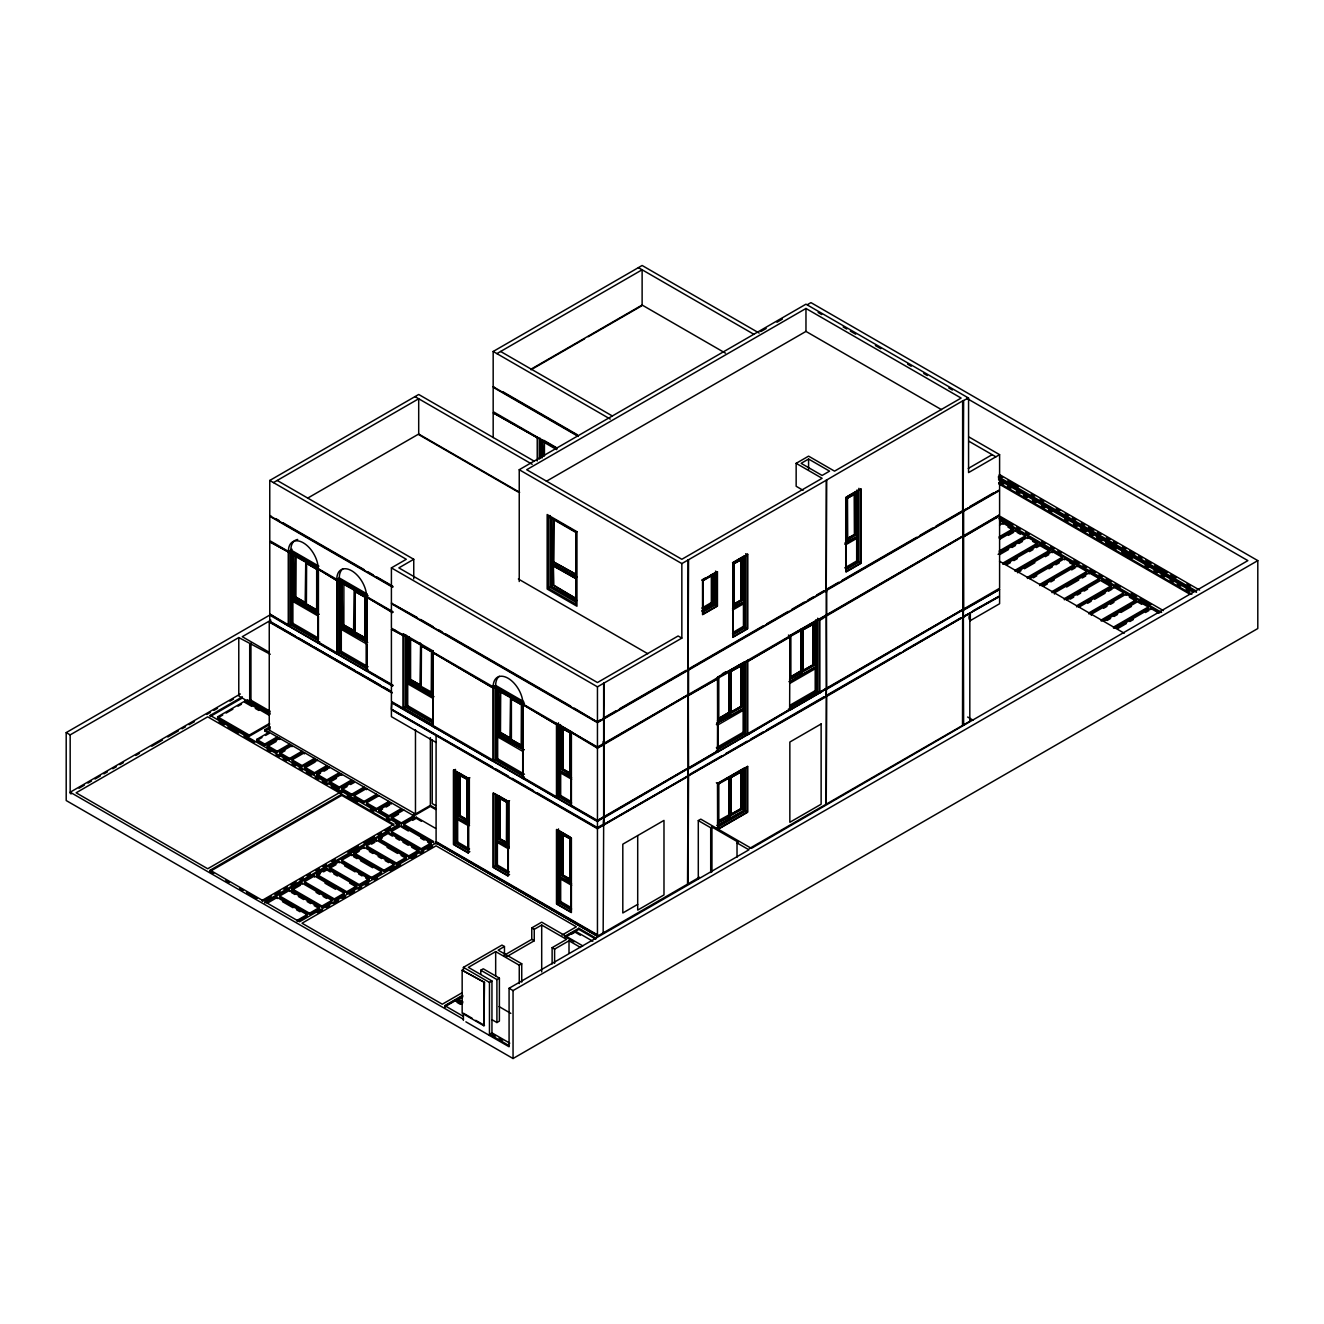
<?xml version="1.0" encoding="UTF-8"?>
<svg xmlns="http://www.w3.org/2000/svg" width="1324" height="1324" viewBox="0 0 1324 1324"><rect width="100%" height="100%" fill="white"/><g stroke="black" fill="none" stroke-linecap="round" stroke-linejoin="round"><path stroke-width="1.5" d="M393.112 586.929L269.765 515.715L269.765 480.463L406.303 559.291L391.408 567.88L391.408 603.148L597.455 722.11L574.235 708.125M318.422 642.123L318.174 643.133L318.174 568.608A21.068 12.164 60 0 0 303.279 542.807A21.068 12.164 60 0 0 288.384 551.396L288.384 625.938L270.262 614.319M366.831 670.076L366.582 671.086L366.582 596.545A21.068 12.164 60 0 0 351.688 570.76A21.068 12.164 60 0 0 336.793 579.349L336.793 653.874L318.422 642.703M395.131 631.383L395.38 630.373M436.341 841.783L436.093 842.792L597.455 936.234L436.093 842.958L299.555 921.785L264.8 901.727L398.855 824.322L398.855 825.481L264.8 902.869M523.212 777.569L522.963 778.578L522.963 704.037A21.068 12.164 60 0 0 508.068 678.252A21.068 12.164 60 0 0 493.173 686.842L493.173 761.383L391.904 702.332L391.408 709.217L597.455 828.162L597.455 722.672L391.408 603.727L391.408 628.089L597.455 747.05L603.661 743.459M571.637 732.718L597.455 748.192L603.661 744.601L597.455 747.613L571.637 732.139M571.637 805.522L571.389 806.531L571.389 731.99M597.455 935.952L597.703 934.943L436.093 841.634M269.765 480.463L418.698 394.469L533.953 461.017M578.356 435.91L493.173 386.74L493.173 351.472L642.123 265.479L759.149 333.052M273.489 482.598L418.698 398.772L418.698 434.04L307.665 498.138M496.897 353.624L642.123 269.782L642.123 305.033L531.073 369.148M269.765 515.715L270.758 515.715M493.173 386.74L494.166 387.303M530.99 369.777L584.596 338.828M588.17 336.759L641.776 305.811M269.765 541.797L288.632 552.125L269.765 541.797L269.765 614.038L288.632 624.928M493.173 412.823L537.478 437.83L493.173 412.823L493.173 437.582M288.384 551.396L292.108 549.261M317.942 566.755L290.37 550.834L288.632 551.843L317.925 568.741L317.925 642.686L288.632 625.789L288.632 551.545M291.611 552.985L318.422 568.459L318.422 614.75L291.611 599.276L291.611 552.985L295.931 554.624M305.761 602.999L295.467 597.058L295.682 556.378L295.682 596.925L305.976 602.883M305.761 561.012L305.149 604.787L293.597 598.134L293.597 554.706L294.226 597.769M306.605 563.395L316.899 569.337L316.684 610.016L306.39 604.075L306.605 563.395L316.899 569.337M543.568 456.35L544.429 441.571L544.429 455.853M291.611 599.276L319.167 614.319M519.24 581.517L519.24 469.722L805.968 304.172L968.572 398.061L968.572 472.585L999.603 454.662L999.603 489.93L596.958 722.391M807.375 304.685L810.95 302.617L1257.8 560.615L1257.8 628.536L513.05 1058.521L66.2 800.54L66.2 732.602L270.295 614.766M760.82 331.563L766.199 328.468M776.94 322.262L782.302 319.15M336.793 579.349L339.275 577.926A21.068 12.164 60 0 1 342.916 568.757M796.154 463.334L808.583 456.151L834.534 471.145L961.125 398.061L805.968 308.475L526.687 469.722L681.843 559.291L822.105 478.312L796.154 463.334L796.154 486.272L803.072 490.294M338.779 578.787L337.041 579.796L366.334 596.694L368.072 595.701L338.779 578.787L338.779 652.732L368.072 669.646L366.334 670.639L337.041 653.742L337.041 579.498M66.2 732.602L70.172 734.886L238.783 637.556L270.245 654.271M270.874 620.162L242.259 636.695L269.07 652.169M392.483 686.031L269.765 615.18L269.765 621.784L354.865 670.358M306.39 604.075L316.899 609.901M288.632 625.789L290.37 624.779L317.942 640.7M291.611 624.067L318.422 639.542L318.422 616.19L291.611 600.715L291.611 624.067L292.885 623.339L317.892 637.787M354.17 588.965L353.558 632.74L342.006 626.087L342.006 582.659L342.635 625.722M354.799 591.464L365.308 597.289L365.093 637.969L354.799 632.028L354.799 591.464L365.308 597.289M546.382 481.274L805.968 331.414L941.496 409.662M413.75 578.869L413.75 559.291L398.855 567.88L597.455 682.539L678.12 635.983L681.843 638.118L681.843 563.594L519.24 469.722M340.02 627.228L367.575 642.272L340.02 627.228L340.02 580.938L366.831 596.412L366.831 642.703M354.17 630.952L343.876 625.011L354.385 630.82M340.02 628.652L366.831 644.126L366.831 667.495L340.02 652.02L340.02 628.652L341.294 627.924L341.294 651.292L368.089 666.766M317.925 642.686L319.663 641.693M391.408 603.148L392.516 603.645M240.339 693.975L70.172 792.215L463.4 1019.248M395.131 605.3L417.06 617.381M548.351 516.575L575.758 532.397L575.758 604.108L548.351 588.286L548.351 516.575L550.089 515.566L550.089 587.293L575.791 602.122M79.043 788.243L84.372 785.165M87.914 783.129L91.472 781.077M95.014 779.025L100.343 775.947M103.901 773.895L107.443 771.842M112.772 768.781L116.313 766.728M119.872 764.676L123.413 762.624M135.842 755.458L139.384 753.406M151.813 746.24L162.455 740.083M167.784 737.005L178.442 730.865M181.984 728.812L185.525 726.76M189.084 724.708L194.413 721.646M206.825 714.463L210.384 712.428M213.925 710.376L217.484 708.323M229.896 701.141L233.454 699.105M242.375 697.963L210.185 716.549L210.185 715.407L242.375 696.821M354.799 632.028L365.308 637.837M269.633 724.509L249.276 736.26L217.632 717.972L217.632 716.83L244.758 701.174L269.368 715.39M217.632 717.972L222.713 715.043M226.106 713.09L232.892 709.168M237.972 706.238L241.365 704.285M270.245 711.319L250.948 700.181L249.706 700.893L249.706 643.861M337.041 653.742L338.779 652.732M340.02 652.02L341.294 651.292M391.408 629.231L403.472 635.619L391.408 629.231L391.408 701.472L493.422 760.373M420.817 644.672L410.308 638.863L410.308 679.411L420.602 685.352M217.632 716.83L249.276 735.101L269.633 723.367M551.33 517.717L551.33 562.915L576.999 576.883M553.316 561.773L576.221 574.467L553.316 561.773L553.78 519.173L553.78 561.508M292.091 746.653L289.608 745.23L277.212 752.38L267.283 746.637L267.283 745.495L279.678 738.345L279.678 739.487L277.196 738.064L264.8 745.213L256.724 740.546L256.724 739.404L269.12 732.255L269.12 733.397L264.783 730.898L264.783 729.739L270.146 726.644M551.33 564.355L576.254 578.754L576.254 600.964L551.33 586.565L551.33 564.355L575.228 577.281M264.783 730.898L270.146 727.786M268.755 729.855L415.471 813.995L430.366 805.389L435.679 808.467M553.316 566.076L553.78 585.158L575.758 598.382L553.316 585.423L553.316 566.076L576.221 578.77M258.494 739.537L262.036 737.485M265.578 735.449L269.12 733.397M421.214 645.88L431.74 651.689L431.508 692.386L431.508 651.822L421.214 645.88L421.214 686.428L431.74 692.253M256.724 739.404L264.8 744.071L277.196 736.905L277.196 738.064M267.283 746.637L276.137 741.539M548.351 588.286L550.089 587.293M551.33 586.565L576.999 600.533M267.283 745.495L277.212 751.238L289.608 744.071L289.608 745.23M329.328 768.152L326.846 766.728L314.45 773.878L304.52 768.135L304.52 766.993L316.916 759.844L316.916 760.986L314.433 759.562L302.038 766.712L292.108 760.969L292.108 759.827L304.503 752.677L304.503 753.819L302.021 752.396L289.625 759.546L279.695 753.803L279.695 752.661L292.091 745.511M279.695 753.803L285.008 750.741M406.451 635.354L406.451 681.628L433.991 696.672M408.437 637.059L408.437 680.486L419.973 687.156L420.602 643.365L419.725 642.868M410.308 679.411L420.817 685.236M406.451 683.068L433.246 698.542L433.246 721.894L406.451 706.42L406.451 683.068L407.709 682.34L407.709 705.692L432.733 720.14M279.695 752.661L289.625 758.404L302.021 751.238L302.021 752.396M808.583 459.031L801.119 463.334L822.105 475.448L829.569 471.145L808.583 459.031L808.583 469.557M421.214 686.428L421.429 645.748M292.108 759.827L302.038 765.57L314.433 758.404L314.433 759.562M403.472 634.196L403.472 708.141L405.21 707.148L432.766 723.053M406.451 706.42L407.709 705.692M304.52 768.135L315.145 762.012M304.52 766.993L314.45 772.736L326.846 765.57L326.846 766.728M963.376 535.773L999.603 514.87L999.603 490.492L963.624 511.279L962.631 510.7L962.631 400.907L968.572 398.061M354.17 795.658L364.1 801.401L376.496 794.251L376.496 795.393L364.1 802.543L354.17 796.816L354.17 795.658L366.566 788.508L366.566 789.65L364.083 788.227L351.688 795.376L341.757 789.65L341.757 788.492L354.153 781.342L354.153 782.484L351.671 781.061L339.275 788.21L329.345 782.484L329.345 781.326L341.741 774.176L341.741 775.318L339.258 773.895L326.863 781.044L316.933 775.301L316.933 774.159L329.328 767.01M681.843 563.594L688.05 560.019L688.05 669.812M688.05 560.019L826.226 480.248L826.226 590.024M826.226 480.248L962.631 400.907M316.933 775.301L320.474 773.266M324.016 771.23L327.558 769.178M316.933 774.159L326.863 779.902L339.258 772.736L339.258 773.895M493.173 686.842L495.656 685.418A21.068 12.164 60 0 1 499.297 676.25M495.176 686.279L493.438 687.288L522.715 704.186L524.453 703.193L495.176 686.279L495.176 760.224L524.453 777.138L522.715 778.131L493.438 761.234L493.422 686.99M329.345 782.484L336.428 778.396M510.551 738.444L500.257 732.503L500.472 691.823L500.472 732.371L510.766 738.312M329.345 781.326L339.275 787.068L351.671 779.902L351.671 781.061M705.328 577.976L701.919 579.945L703.16 580.673L712.593 575.212L712.593 603.314L703.16 608.759L701.919 608.047L711.352 602.602L712.593 603.314M702.299 580.16L714.215 573.292L714.215 604.24L702.299 611.125M732.52 562.717L744.419 555.848L744.419 601.841L732.52 608.709M847.443 496.368L857.638 490.476L857.638 536.485L845.738 543.353L845.738 497.361M717.194 572.134L702.796 580.458L702.796 614.27L717.194 605.962L717.194 572.134L715.457 571.141M747.398 554.706L733.016 563.014L733.016 636.96L747.398 628.652L747.398 554.706L745.66 553.697M343.528 788.624L347.07 786.572M350.612 784.536L354.153 782.484M734.042 563.594L741.192 559.721L741.192 599.971L734.257 603.992L734.042 563.594L741.192 559.721M847.261 498.238L854.41 494.349L847.261 498.238L847.476 538.62L854.41 534.615L854.195 494.233M339.275 792.795L207.703 868.759L76.13 792.795L207.703 716.83L393.89 824.322L262.317 900.287L210.185 870.199L210.185 871.341L213.66 873.344M510.551 696.457L509.939 740.232L498.403 733.579L498.403 690.152L499.016 733.215M210.185 870.199L341.757 794.235L341.757 795.376L210.185 871.341M511.18 698.956L521.689 704.782L521.474 745.462L511.18 739.52L511.18 698.956L521.689 704.782M341.757 788.492L351.688 794.235L364.083 787.068L364.083 788.227M391.391 803.982L388.908 802.559L376.512 809.709L366.582 803.982L366.582 802.824L378.978 795.674M701.919 610.91L714.215 604.24M702.647 612.35L715.457 604.952L717.194 605.962M496.417 734.721L523.956 749.765L496.417 734.721L496.417 688.43M496.417 736.161L523.212 751.618L523.212 774.987L496.417 759.513L496.417 736.161L497.675 735.432L497.675 758.784L524.469 774.259M366.582 802.824L376.512 808.567L388.908 801.417L388.908 802.559M734.042 603.86L741.192 599.971M847.261 538.487L854.41 534.615M968.258 468.464L992.156 454.662M378.995 809.99L388.925 815.733L401.321 808.583L401.321 809.725L388.925 816.875L378.995 811.149L378.995 809.99L391.391 802.841M733.016 606.127L742.433 600.699L742.433 557.569M846.235 540.771L855.652 535.326L855.652 492.197M378.995 811.149L382.537 809.096M386.078 807.061L389.62 805.009M733.479 607.302L744.419 601.841M844.993 542.923L857.638 536.485M391.408 567.88L597.455 686.842L603.661 683.267L603.661 718.518M603.661 683.267L681.843 638.118M734.952 607.633L743.459 602.718L743.459 626.368L733.264 632.26M844.778 544.23L856.678 537.345L857.638 537.908L857.638 561.558L845.738 568.426L845.738 544.776L857.638 537.908M453.718 844.364L453.718 770.419L455.456 769.409L455.456 843.355L453.718 844.364L468.1 852.656L469.838 851.663L455.456 843.355M732.52 610.149L744.419 603.281L744.419 626.931L732.52 633.799M511.18 739.52L521.689 745.329M459.924 775.434L467.091 779.306L466.859 819.705L459.924 815.683L459.924 775.434L467.091 779.306M264.783 729.739L413.733 815.75L413.733 816.891L401.338 824.041L391.408 818.315L391.408 817.156L403.803 810.007M391.408 818.315L398.491 814.227M493.438 761.234L495.176 760.224M496.417 759.513L497.675 758.784M453.718 770.419L468.1 778.711L469.838 777.718M271.205 896.298L262.317 901.429L262.317 900.287M274.763 894.246L280.092 891.168M283.65 889.116L287.209 887.063M290.767 885.011L296.096 881.933M299.654 879.881L303.213 877.829M306.771 875.776L310.329 873.724M315.658 870.646L319.216 868.594M322.775 866.541L326.333 864.489M331.662 861.394L335.22 859.342M347.666 852.159L358.324 846.003M363.67 842.925L374.328 836.768M377.886 834.716L381.444 832.664M385.003 830.611L390.332 827.533M562.948 728.845L570.114 732.735L569.883 773.117L562.948 769.112L562.948 728.845L570.114 732.735M412.492 816.18L414.975 813.598L412.492 815.021L413.733 816.891M391.408 817.156L401.338 822.899L413.733 815.75M412.989 816.461L430.366 806.432L435.679 809.494M844.778 567.88L856.678 560.995L857.638 561.558M267.316 903.183L277.229 897.457L307.019 914.652L307.019 915.794L297.106 921.521M279.712 896.017L289.642 890.291L319.432 907.486L319.432 908.628L309.502 914.371L279.712 897.176L279.712 896.017L309.502 913.229L319.432 907.486M292.124 888.851L302.054 883.125L331.844 900.32L331.844 901.462L321.914 907.205L292.124 890.009L292.124 888.851L321.914 906.063L331.844 900.32M304.537 881.685L314.467 875.958L344.257 893.154L344.257 894.296L334.327 900.039L304.537 882.843L304.537 881.685L334.327 898.897L344.257 893.154M316.949 874.519L326.879 868.792L356.669 885.988L356.669 887.13L346.739 892.873L316.949 875.677L316.949 874.519L346.739 891.731L356.669 885.988M329.362 867.352L339.292 861.626L369.082 878.822L369.082 879.964L359.152 885.706L329.362 868.511L329.362 867.352L359.152 884.564L369.082 878.822M341.774 860.186L351.704 854.46L381.494 871.655L381.494 872.797L371.564 878.54L341.774 861.345L341.774 860.186L371.564 877.398L381.494 871.655M354.187 853.02L364.117 847.294L393.907 864.489L393.907 865.631L383.977 871.374L354.187 854.179L354.187 853.02L383.977 870.216L393.907 864.489M366.599 845.854L376.529 840.128L406.319 857.323L406.319 858.465L396.389 864.208L366.599 847.012L366.599 845.854L396.389 863.049L406.319 857.323M379.012 838.688L388.942 832.962L418.732 850.157L418.732 851.299L408.802 857.042L379.012 839.846L379.012 838.688L408.802 855.883L418.732 850.157M391.424 831.522L401.354 825.795L431.144 842.991L431.144 844.133L421.214 849.876L391.424 832.68L391.424 831.522L421.214 848.717L431.144 842.991M403.82 824.322L433.643 841.551L433.643 842.693L403.82 825.481L403.82 824.322L416.216 817.173L435.497 828.311M732.884 635.024L745.66 627.642L747.398 628.652M846.102 569.668L858.879 562.27L860.617 563.279L860.617 489.334L846.235 497.642L846.235 571.587L860.617 563.279M412.674 820.367L416.216 818.315L421.462 821.36M292.124 890.009L300.399 885.226M316.949 875.677L320.259 873.757M323.569 871.854L326.879 869.934L330.371 871.953M329.362 868.511L335.982 864.688M354.187 854.179L359.152 851.299M371.564 844.133L374.874 842.23M379.012 839.846L382.322 837.927M596.958 721.812L600.682 719.66M616.024 710.806L603.165 718.237L604.158 718.8L604.158 743.178M619.549 708.77L685.998 670.407M763.137 625.871L688.05 669.232L688.546 559.721M766.712 623.803L788.177 611.423M791.752 609.354L804.264 602.122M807.839 600.07L813.201 596.975M816.776 594.906L823.925 590.769M838.622 582.295L826.226 589.461L826.722 479.95M842.163 580.243L916.572 537.296M920.114 535.244L932.51 528.094M936.051 526.042L962.631 510.7M969.78 506.579L993.679 492.776M597.455 722.672L603.661 719.097L603.661 816.842L597.455 820.433L571.389 805.373M604.158 718.8L688.05 670.374L688.05 768.135L603.909 816.693L604.158 824.289L826.226 696.672L826.226 804.164L826.722 696.374L825.729 695.812L826.226 696.672M687.553 669.514L688.546 670.093L826.226 590.603L826.226 614.965L688.298 694.603L688.546 767.837M825.729 589.743L826.722 590.322L963.127 511.561L963.624 724.824L962.631 724.824L962.631 617.332L826.722 696.374M826.226 590.603L825.729 591.745L826.722 591.745M456.697 771.561L456.697 817.553L469.341 823.991L469.341 777.999M459.924 815.683L467.091 819.573M499.644 798.355L506.811 802.245L506.579 842.627L499.644 838.622L499.644 798.355L506.811 802.245M722.225 673.866L725.8 671.798M717.608 723.682L717.492 677.325L744.419 661.917L744.419 708.208L716.863 723.252L744.419 708.208M789.534 635.719L816.461 620.327L816.461 666.617L789.667 682.075M297.106 920.379L307.019 914.652M688.05 694.736L603.909 743.31L604.158 816.56M963.127 535.922L826.474 614.832L826.722 688.066M717.492 677.325L747.398 660.775M819.44 619.169L790.163 636.083L788.425 635.073M603.909 743.889L687.801 694.885M688.298 695.166L717.856 678.682L688.546 695.596M789.65 636.645L747.646 661.47L789.898 637.076L789.65 636.083M825.977 615.677C812.489 622.528 823.677 620.277 825.977 615.114M826.474 615.395L962.879 536.071M718.518 677.905L729.028 672.096L728.812 712.527L718.518 718.469L718.518 677.905L718.518 718.469M790.56 636.314L801.07 630.489L800.855 670.92L790.56 676.862L790.56 636.314L790.56 676.862M604.158 744.32L687.801 695.464M826.722 615.826L962.879 536.634M963.624 609.023L963.624 536.783L999.603 516.012L999.603 588.253L963.376 609.172M730.666 671.599L741.192 665.79L741.192 706.337L730.881 712.279L730.666 671.599L741.192 665.79M802.725 630.009L813.234 624.183L813.234 664.747L802.94 670.689L802.725 630.009L813.234 624.183M571.62 731.858L559.721 724.989L559.721 770.982L570.677 776.443M562.948 769.112L570.114 773.001M493.438 867.286L495.176 866.293L509.558 874.585L507.82 875.594L493.438 867.286L493.438 793.341L507.82 801.649L509.558 800.656M317.28 912.699L322.609 909.621M326.151 907.585L329.693 905.533M333.251 903.481L338.563 900.419M342.105 898.367L345.663 896.315M349.205 894.263L354.518 891.201M358.076 889.149L361.618 887.097M365.159 885.061L368.717 883.009M374.03 879.93L377.572 877.895M389.984 870.729L400.626 864.589M411.267 858.432L416.58 855.37M420.138 853.318L423.68 851.266M427.222 849.23L432.551 846.152M456.697 842.643L457.657 842.081L469.573 848.949L468.597 849.511L456.697 842.643L456.697 818.993L468.597 825.862L469.573 825.299M999.57 525.132L1003.046 523.112L1012.976 528.855L1012.976 529.997L999.074 538.024M999.074 536.882L1012.976 528.855M999.703 539.249L1015.342 530.229L1025.273 535.955L1025.273 537.097L999.206 552.158M1008.391 535.376L1013.605 532.364M556.742 723.533L556.742 797.776L558.48 796.783L558.48 722.838M571.62 779.29L559.721 772.405L559.721 796.055L560.681 795.509L570.892 801.401M496.417 794.499L496.417 840.492L509.061 846.93L509.061 800.937M499.644 838.622L506.811 842.511M999.206 550.999L1025.273 535.955M496.417 865.565L497.377 865.019L509.293 871.887L508.317 872.45L496.417 865.565L496.417 841.915L497.377 841.369L507.589 847.261M998.114 554.375L1027.656 537.329L1037.586 543.055L1037.586 544.197L1002.831 564.272M999.852 554.524L1008.54 549.51M1012.016 547.507L1015.491 545.488M1018.967 543.485L1022.442 541.483M718.733 718.584L728.812 712.527M790.776 676.994L800.855 670.92M730.666 712.163L741.192 706.337M802.725 670.556L813.234 664.747M729.028 714.083L729.028 670.656L729.64 714.43L717.492 720.736L742.433 707.066L742.433 663.638M801.07 672.476L801.07 629.066L801.699 672.84L789.534 679.146L814.475 665.459L814.475 622.032M788.922 681.645L816.461 666.617M716.35 724.377L717.608 725.105L744.419 709.631L744.419 733L717.608 748.474L716.35 747.746L743.145 732.271L744.419 733M789.667 683.515L816.461 668.041L816.461 691.393L789.667 706.867M496.417 840.492L509.061 846.93M496.417 841.915L508.317 848.8L509.293 848.237M1002.831 563.13L1037.586 543.055M1005.197 564.487L1039.952 544.429L1049.882 550.155L1049.882 551.314L1015.127 571.372L1015.127 570.23L1049.882 550.155M1006.935 564.636L1010.411 562.634M1013.886 560.631L1017.362 558.612M1029.526 551.595L1033.001 549.592M1036.477 547.59L1039.952 545.571L1048.227 550.354M1062.196 557.272L1027.441 577.33L1027.441 578.472L1062.196 558.414L1062.196 557.272L1052.266 551.529L1017.511 571.604L1017.511 572.746L1020.986 570.743M562.948 834.914L570.114 838.804L569.883 879.186L562.948 875.181L562.948 834.914L570.114 838.804M1024.462 568.741L1034.888 562.717M1045.315 556.692L1048.79 554.69M790.18 705.113L815.203 690.665L816.461 691.393M747.398 734.721L745.66 733.711L716.367 750.625L718.105 751.618L747.398 734.721L747.398 660.477M790.147 708.026L817.702 692.121L819.44 693.114L819.44 618.871M717.856 750.907L688.298 767.986L688.05 775.301M747.398 733.86L789.898 709.316M819.44 692.27L826.226 688.348L826.226 616.107M963.127 609.305L826.474 688.215L826.226 695.514L900.618 652.567M603.413 816.991L597.455 820.996L571.637 806.101M603.909 817.272L687.801 768.268M688.298 768.565L717.608 751.056M789.65 709.465L747.646 734.853L747.646 660.328M825.977 688.497L819.688 693.263L819.688 618.738M826.474 688.778L962.879 609.454M688.546 775.583L999.603 595.982L999.603 589.395L963.376 609.735L963.127 616.471L970.326 612.896M819.44 693.114L790.163 710.028L788.425 709.019M603.413 817.553L597.455 821.575L391.408 702.614L391.408 709.201M604.158 817.702L687.801 768.847M688.546 768.979L825.977 689.076M826.722 689.208L962.879 610.016M963.624 610.165L999.603 589.395M601.741 825.117L597.455 827.599L537.081 792.728M689.837 774.259L722.01 755.673M725.585 753.621L747.05 741.225M750.625 739.156L763.137 731.94M766.712 729.872L823.925 696.838M904.176 650.514L960.86 617.778M973.223 610.645L998.61 596.561M596.958 828.46L688.05 775.864L688.05 769.277M1029.807 578.704L1064.562 558.645L1074.492 564.372L1074.492 565.514L1039.737 585.589L1039.737 584.43L1074.492 564.372M436.093 742.45L391.408 716.665L391.408 709.78L597.455 828.741L688.05 776.443L687.553 883.654M963.624 617.332C975.093 608.659 965.841 616.802 970.326 620.625L999.603 603.727L999.603 596.561L969.83 613.178L969.813 721.249L749.334 848.552M1033.283 577.843L1036.758 575.841M1048.922 568.807L1052.398 566.804M1055.873 564.802L1059.349 562.799M1042.12 585.804L1076.875 565.745L1086.805 571.471L1086.805 572.613L1052.05 592.689L1052.05 591.547L1086.805 571.471M1043.858 585.953L1047.334 583.95M1050.809 581.931L1054.285 579.929M1071.662 569.899L1075.138 567.897M718.105 783.742L747.398 766.828L747.398 812.109L718.105 829.023L718.105 783.742L716.367 782.732M718.535 783.973L729.028 778.148L729.028 814.839L718.535 820.665L718.535 783.973L718.535 820.665M730.683 777.668L741.192 771.842L741.192 808.534L730.881 814.475L730.683 777.668L741.192 771.842M569.932 836.933L559.721 831.042L559.721 877.034L570.677 882.496M562.948 875.181L570.114 879.053M1099.102 578.571L1064.347 598.647L1064.347 599.789L1099.102 579.73L1099.102 578.571L1089.172 572.845L1054.417 592.904L1054.417 594.062M1066.581 587.029L1078.746 580.011M1082.221 578.009L1085.697 576.006M1066.73 600.02L1101.485 579.945L1111.415 585.688L1111.415 586.83L1076.66 606.889L1076.66 605.747L1111.415 585.688M1070.206 599.16L1073.681 597.157M1077.157 595.138L1080.632 593.135M1084.108 591.133L1087.583 589.13M698.294 879.053L698.294 820.582L700.777 819.142L751.403 848.37L1247.87 560.615L966.735 398.292M556.742 903.845L556.742 829.9L571.124 838.208L571.124 912.153L556.742 903.845L558.48 902.836L558.48 828.89M571.62 885.342L559.721 878.474L559.721 902.124L560.681 901.561L570.892 907.453M1079.027 607.12L1113.782 587.062L1123.712 592.788L1123.712 593.93L1088.957 614.005L1088.957 612.846L1123.712 592.788M1087.716 603.248L1091.191 601.245M1094.667 599.242L1105.093 593.218M1108.569 591.216L1112.044 589.197M463.4 970.227L463.4 967.364L501.978 945.088L504.461 946.528L504.461 956.077M503.732 955.547L531.768 939.361L531.768 927.892L541.698 922.166L582.808 945.899M730.683 814.359L741.192 808.534M462.159 970.227L484.501 982.408L483.889 1025.769L462.159 1013.224L462.159 970.227L484.501 982.408M729.028 816.279L729.028 776.708L729.64 816.627L717.492 822.932L742.433 809.245L742.433 769.691M521.739 982.143L521.739 963.789L519.256 965.213L495.673 951.592L468.365 967.364L491.949 980.985L491.949 1034.011L495.507 1036.063M504.461 946.528L498.155 950.169L521.739 963.789M531.768 927.892L534.251 929.332L541.698 925.029L566.523 939.361L552.125 947.67L552.125 963.988M698.294 820.582L710.707 827.748L711.948 827.02L738.262 842.213L737.021 842.941L737.021 857.191M716.863 825.448L744.419 810.404L744.419 767.97L717.492 783.378L717.608 825.878L744.419 810.404M716.367 828.013L745.66 811.115L745.66 767.887M1136.025 599.888L1101.27 619.963L1101.27 621.105L1136.025 601.046L1136.025 599.888L1126.095 594.162L1091.34 614.22L1091.34 615.379M1103.504 608.345L1106.98 606.342M1110.455 604.34L1113.931 602.321M480.778 974.332L480.778 970.227L483.26 968.804L499.396 978.122L499.396 1021.118L496.914 1022.542L492.081 1019.745M506.215 956.971L534.251 940.785L534.251 929.332M1103.637 621.337L1138.392 601.262L1148.322 606.988L1148.322 608.146L1113.567 628.205L1113.567 627.063L1148.322 606.988M461.96 992.851L442.299 1004.204L302.038 923.225L436.093 845.821L576.354 926.8L562.055 935.058M1107.112 620.476L1110.588 618.457M1114.063 616.454L1117.539 614.452M1121.014 612.449L1131.441 606.425M462.655 996.459L444.781 1006.786L444.781 1005.628L462.655 995.317M564.537 936.498L578.836 928.24L595.767 938.004M462.059 1004.138L455.208 1000.183L445.278 1005.926L445.278 1007.067M462.821 1002.864L457.69 999.901L457.69 998.759L462.655 995.88M592.804 941.232L575.063 930.987L565.133 936.713L574.004 941.844M566.324 936.614L578.836 929.382L595.767 939.163M457.69 999.901L462.655 997.038M571.753 934.049L575.063 932.129L580.392 935.207M463.4 967.364L489.466 982.408L491.949 980.985M480.778 970.227L496.914 979.545L499.396 978.122M552.125 947.67L554.607 949.109L569.006 940.785L580.591 947.488M637.705 904.375L622.81 912.981L622.81 844.182L663.986 820.4L663.986 894.925L637.705 910.101L637.705 835.576M1115.95 628.437L1150.705 608.361L1158.98 613.144M1117.688 628.569L1126.376 623.554M1129.852 621.552L1133.327 619.549M1145.492 612.516L1148.967 610.513M597.455 936.234L699.502 877.216M465.882 1021.83L509.078 1046.771L509.078 988.283L748.937 849.809L737.021 842.941M509.078 988.283L513.05 990.584L1257.8 560.615M433.014 726.644L436.093 728.415M818.116 312.481L821.691 314.549M843.189 326.962L846.764 329.031M850.339 331.099L855.718 334.194M875.412 345.564L880.791 348.675M907.652 364.183L911.226 366.252M923.755 373.484L927.346 375.553M948.828 387.965L952.419 390.017M969.35 437.201L999.603 454.662M968.887 441.24L995.88 456.813M999.421 474.505L1199.61 590.074M998.975 475.382L1002.549 477.451M1007.928 480.546L1018.669 486.752M1031.197 493.984L1034.789 496.053M1040.151 499.165L1043.742 501.233M1056.271 508.466L1059.845 510.534M1065.224 513.629L1068.799 515.698M1072.39 517.767L1075.965 519.836M1081.344 522.93L1084.919 524.999M1088.494 527.068L1093.872 530.179M1097.447 532.248L1101.038 534.317M1106.401 537.412L1109.992 539.48M1113.567 541.549L1117.158 543.618M1122.52 546.713L1126.112 548.781M1129.686 550.85L1135.065 553.962M1138.64 556.014L1142.215 558.083M1145.806 560.151L1151.168 563.263M1154.76 565.331L1167.288 572.564M1170.879 574.633L1176.242 577.727M1186.983 583.934L1190.574 586.002M638.4 267.63L753.836 334.277M998.362 476.756L1196.499 591.149M998.362 477.898L1196.499 592.291M998.544 479.718L1193.272 592.159M1000.332 481.903L1003.906 483.955M1007.465 486.024L1011.039 488.093M1016.402 491.187L1019.976 493.24M1023.551 495.308L1027.126 497.377M1032.488 500.472L1036.063 502.524M1041.425 505.619L1044.984 507.688M1048.558 509.757L1052.133 511.809M1064.645 519.025L1068.22 521.093M1073.582 524.188L1077.157 526.257M1080.715 528.309L1086.077 531.404M1089.652 533.473L1093.227 535.541M1096.802 537.594L1102.164 540.688M1105.739 542.757L1116.446 548.947M1121.809 552.042L1132.533 558.231M1145.045 565.447L1148.62 567.516M1153.965 570.611L1157.54 572.663M1161.115 574.732L1164.69 576.801M1170.052 579.895L1173.627 581.948M1177.201 584.016L1180.776 586.085M1186.122 589.18L1189.697 591.232M998.71 482.697L1191.848 594.195M998.71 483.839L1190.061 594.311M995.88 492.081L998.61 490.492M642.123 305.033L725.469 353.16M998.892 515.632L1163.415 610.612M1000.679 517.8L1013.191 525.032M1016.766 527.101L1020.357 529.17M1025.719 532.265L1029.294 534.317M1041.806 541.549L1045.381 543.618M1050.743 546.713L1054.318 548.781M1057.909 550.85L1061.484 552.902M1073.996 560.135L1079.358 563.23M1082.933 565.298L1086.507 567.367M1090.082 569.419L1095.461 572.531M1099.036 574.583L1102.611 576.652M1106.185 578.72L1111.548 581.815M1115.122 583.884L1120.485 586.979M1131.226 593.169L1136.588 596.263M1140.163 598.332L1150.887 604.522M998.925 518.512L1161.628 612.449M999.454 519.968L1159.956 612.631M1008.011 527.134L1011.321 529.037M1016.998 532.331L1020.308 534.234M1032.621 541.334L1037.586 544.197M1069.527 562.65L1074.492 565.514M1111.415 586.83L1101.485 581.104L1101.485 579.945M1129.405 597.223L1136.025 601.046M1141.702 604.323L1138.392 602.403L1138.392 601.262M968.572 507.837L963.127 510.419L963.624 400.907M999.521 561.211L1124.225 633.203M500.621 351.472L612.333 415.968M493.173 351.472L610.232 419.063M502.723 391.672L577.38 434.768M578.29 436.44L493.173 387.303L493.173 411.665L556.891 448.455M543.734 440.296L556.047 447.396M537.478 437.549L556.924 448.77M543.568 442.051L556.659 449.614M414.975 396.621L532.182 464.294M967.645 717.029L972.991 720.107M714.215 573.292L713.835 604.025M962.631 724.824L963.127 400.626M418.698 434.04L519.637 492.313M418.698 434.603L517.866 491.866M743.459 626.368L744.419 626.931M553.118 518.743L576.254 532.099L576.254 577.314L551.33 562.915M518.363 579.002L647.767 653.708M744.419 709.631L743.145 708.903L743.145 732.271M277.212 480.463L413.75 559.291M275.756 518.594L279.298 520.646M282.839 522.682L364.299 569.717M367.84 571.769L373.153 574.831M376.695 576.883L392.632 586.085M392.119 586.929L269.765 516.294L269.765 540.655L392.897 611.738M603.661 717.956L604.158 682.969M420.635 619.45L433.13 626.666M438.492 629.761L442.067 631.813M445.642 633.882L570.661 706.056M688.05 776.443L687.553 775.583M745.66 811.115L747.398 812.109M318.902 566.159L290.866 549.973A21.068 12.164 60 0 1 297.701 539.447M339.275 577.926L367.311 594.112M301.293 557.718L304.868 559.787M342.552 581.534L355.064 588.766M392.897 612.317L366.831 597.273L392.483 612.648M295.467 556.494L305.976 562.319M354.385 590.272L343.876 584.447L343.876 625.011M495.656 685.418L523.692 701.604M493.173 685.435L523.311 702.829M497.162 688L522.169 702.448M493.024 685.931L498.337 688.993M501.879 691.029L505.42 693.081M508.962 695.117L521.342 702.283M493.024 686.494L523.212 703.905L523.212 750.195M556.742 723.831L571.124 732.139L571.124 806.084L556.742 797.776M500.257 691.939L510.766 697.765M293.597 598.134L317.925 612.168M342.006 626.087L366.334 640.121M408.437 680.486L432.749 694.521M571.124 775.268L561.707 769.823L561.707 726.711M498.403 733.579L522.715 747.613M406.451 681.628L433.246 697.103L433.246 650.812M559.721 770.982L571.62 777.85M569.188 776.758L560.681 771.859L560.681 795.509M318.174 641.991L337.041 652.881M366.582 669.927L392.897 685.12M366.831 670.656L392.897 685.7M358.456 672.427L379.922 684.822M383.513 686.891L390.663 691.029M269.765 621.784L392.119 692.419M392.086 692.998L269.252 622.081L269.252 729.574M559.721 796.055L571.62 802.94M558.48 796.783L571.273 804.164M403.472 708.141L432.749 725.056L432.749 651.11M522.963 777.436L556.742 796.932M523.212 778.148L556.494 797.925L556.494 723.401M603.165 824.289L603.661 817.984M492.429 766.96L392.401 709.78M495.987 769.012L508.499 776.228M512.074 778.297L533.506 790.676M688.05 883.356L688.546 776.145M458.402 772.537L468.597 778.429L468.597 824.422L456.697 817.553M498.122 795.476L508.317 801.368L508.317 847.36M468.1 821.84L458.683 816.412L458.683 773.282M507.82 844.778L498.403 839.333L498.403 796.204M571.124 881.337L561.707 875.892L561.707 832.763M435.695 805.604L432.22 803.602L432.22 739.802M559.721 877.034L571.62 883.919M467.868 824.322L457.657 818.431L457.657 842.081M569.188 882.827L560.681 877.911L560.681 901.561M270.096 712.941L247.24 699.734L247.24 700.893M239.776 696.606L270.162 714.149M251.792 706.387L244.758 702.316L244.758 701.174M255.3 708.406L258.825 710.442M559.721 902.124L571.62 908.992M558.48 902.836L571.273 910.217M604.158 932.361L603.165 932.361L603.661 825.15M436.341 842.362L597.703 935.522M210.185 715.407L398.855 824.322M219.089 721.679L224.418 724.774M227.976 726.826L238.668 732.983M243.997 736.078L254.688 742.234M267.15 749.434L270.708 751.486M276.037 754.564L279.596 756.616M283.154 758.685L286.729 760.737M292.058 763.816L295.616 765.868M299.174 767.92L302.733 769.989M306.307 772.041L311.637 775.119M315.195 777.171L318.753 779.224M322.311 781.292L327.657 784.371M331.215 786.423L341.89 792.596M347.236 795.674L357.91 801.831M370.372 809.03L373.931 811.082M386.393 818.282L389.951 820.334M395.297 823.412L398.855 825.481M408.355 830.992L401.354 826.937L401.354 825.795M420.618 838.075L424.127 840.095M427.635 842.114L431.144 844.133M341.757 795.376L393.89 825.481M392.434 836.123L388.942 834.103L388.942 832.962M395.942 838.158L399.451 840.177M402.959 842.196L408.206 845.242M411.714 847.261L418.732 851.299M387.038 847.343L397.548 853.417M401.056 855.436L404.565 857.456M531.768 939.361L534.251 940.785M369.363 851.481L372.872 853.5M378.134 856.529L381.626 858.548M385.135 860.583L388.644 862.603M353.442 856.611L356.95 858.647M360.459 860.666L372.723 867.75M344.538 865.813L355.064 871.871M358.556 873.906L362.064 875.925M365.573 877.944L369.082 879.964M333.88 873.989L337.388 876.008M349.652 883.091L356.669 887.13M324.976 883.174L335.485 889.248M316.072 892.359L319.564 894.395M323.073 896.414L326.581 898.433M499.049 1006.571L510.832 1013.39M291.379 892.442L294.888 894.478M298.397 896.497L303.659 899.526M307.151 901.561L310.66 903.58M314.169 905.599L319.432 908.628M457.69 998.759L462.821 1001.722M282.475 901.644L293.001 907.701M296.493 909.737L300.002 911.756M456.912 1002.318L460.338 1004.304M472.188 1018.305L463.4 1013.224L463.4 1020.39M475.713 1020.341L484.501 1025.405M444.781 1005.628L463.4 1016.385M509.773 1043.163L491.949 1032.869L489.466 1034.292L509.078 1045.629M225.825 880.361L229.3 882.38M239.727 888.387L243.202 890.407M246.678 892.409L257.104 898.433M499.082 1038.132L502.64 1040.184M270.262 621.486L295.087 635.934M298.628 637.986L311.041 645.218M314.582 647.271L389.041 690.598M995.88 518.164L995.631 517.154M963.624 536.783L999.107 515.152M789.65 710.028L789.898 635.934M717.608 751.635L717.856 677.524M1150.705 608.361L1150.705 609.52M1126.095 594.162L1126.095 595.303M1113.782 587.062L1113.782 588.204M1089.172 572.845L1089.172 573.987M1076.875 565.745L1076.875 566.887M1064.562 558.645L1064.562 559.787M1052.266 551.529L1052.266 552.687M1039.952 544.429L1039.952 545.571M1027.656 537.329L1027.656 538.471M1015.342 530.229L1015.342 531.371M1003.046 523.112L1003.046 524.271M1000.663 521.739L1000.663 522.897M970.326 613.459L970.326 620.625M963.624 511.279L963.624 535.641M858.879 488.324L858.879 562.27M856.893 490.046L856.893 536.038M856.678 537.345L856.678 560.995M847.476 498.354L847.476 538.62M826.722 590.322L826.722 614.684M826.226 689.506L826.226 696.093M817.702 618.176L817.702 692.121M815.716 619.897L815.716 666.171M815.203 667.313L815.203 690.665M813.019 624.067L813.019 664.615M805.968 308.475L805.968 331.414M802.94 630.141L802.94 670.689M745.66 555.749L745.66 627.642M745.66 661.818L745.66 733.711M743.674 557.421L743.674 601.41M743.674 663.506L743.674 707.777M743.674 769.558L743.674 809.974M740.977 559.589L740.977 599.855M740.96 665.658L740.96 706.222M740.977 771.726L740.977 808.418M734.257 563.726L734.257 603.992M730.881 671.731L730.881 712.279M730.881 777.784L730.881 814.475M718.105 677.673L718.105 751.618M717.608 725.105L717.608 748.474M715.457 573.127L715.457 604.952M711.948 827.02L711.948 871.854M711.352 574.5L711.352 602.602M710.707 827.748L710.707 872.566M703.16 580.673L703.16 608.759M688.546 670.093L688.546 694.455M603.165 741.556L603.165 745.693M597.455 686.842L597.455 722.11M597.455 828.741L597.455 934.81M578.836 928.24L578.836 929.382M575.063 930.987L575.063 932.129M569.883 732.867L569.883 773.117M569.883 838.919L569.883 879.186M569.006 940.785L569.006 953.032M563.163 728.73L563.163 768.996M563.163 834.782L563.163 875.048M560.466 724.559L560.466 770.551M560.466 832.614L560.466 876.604M554.607 949.109L554.607 963.376M552.075 519.339L552.075 562.485M552.075 563.925L552.075 586.135M542.327 439.899L542.327 457.79M541.698 925.029L541.698 971.932M541.086 439.783L541.086 458.005M540.209 438.261L540.209 458.518M539.216 438.592L539.216 459.13M537.23 437.119L537.23 460.967M522.715 704.186L522.715 778.131M521.474 704.914L521.474 745.462M519.256 965.213L519.256 983.566M513.05 990.584L513.05 1058.521M511.395 698.84L511.395 739.388M508.317 848.8L508.317 872.45M507.82 801.649L507.82 875.594M506.579 802.361L506.579 842.627M499.86 798.24L499.86 838.489M497.377 841.369L497.377 865.019M497.162 690.019L497.162 734.29M497.162 796.055L497.162 840.061M496.914 979.545L496.914 1022.542M495.673 951.592L495.673 976.069M495.176 794.4L495.176 866.293M489.466 982.408L489.466 1035.451M483.889 982.772L483.889 1025.769M468.597 825.862L468.597 849.511M468.1 778.711L468.1 852.656M466.859 779.439L466.859 819.705M460.14 775.301L460.14 815.567M457.442 773.133L457.442 817.123M455.208 1000.183L455.208 1001.341M436.093 735.581L436.093 844.1M433.014 725.486L433.014 650.961L403.224 633.766L403.224 708.29M430.366 737.634L430.366 805.389M421.214 848.717L421.214 849.876M416.216 817.173L416.216 818.315M415.471 729.805L415.471 813.995M410.523 638.731L410.523 679.295M409.066 636.712L409.066 680.139M408.802 855.883L408.802 857.042M407.196 636.927L407.196 681.198M405.21 635.255L405.21 707.148M401.338 822.899L401.338 824.041M396.389 863.049L396.389 864.208M388.925 815.733L388.925 816.875M383.977 870.216L383.977 871.374M376.512 808.567L376.512 809.709M376.529 840.128L376.529 841.27M371.564 877.398L371.564 878.54M366.334 596.694L366.334 670.639M365.093 597.405L365.093 637.969M364.1 801.401L364.1 802.543M364.117 847.294L364.117 848.436M359.152 884.564L359.152 885.706M355.014 591.348L355.014 631.896M351.688 794.235L351.688 795.376M351.704 854.46L351.704 855.602M346.739 891.731L346.739 892.873M340.764 582.527L340.764 626.798M339.275 787.068L339.275 788.21M339.292 861.626L339.292 862.768M334.327 898.897L334.327 900.039M326.863 779.902L326.863 781.044M326.879 868.792L326.879 869.934M321.914 906.063L321.914 907.205M316.684 569.469L316.684 610.016M314.45 772.736L314.45 773.878M314.467 875.958L314.467 877.1M309.502 913.229L309.502 914.371M302.038 765.57L302.038 766.712M302.054 883.125L302.054 884.266M292.885 599.987L292.885 623.339M292.356 552.555L292.356 598.845M290.37 550.834L290.37 624.779M289.625 758.404L289.625 759.546M289.642 890.291L289.642 891.433M277.212 751.238L277.212 752.38M277.229 897.457L277.229 898.599M269.748 728.432L269.748 729.855M264.8 744.071L264.8 745.213M250.948 643.133L250.948 700.181M249.276 735.101L249.276 736.26M238.783 637.556L238.783 696.027M71.165 792.795L71.165 793.937L70.172 793.374L70.172 734.886M318.422 569.32L336.793 580.491L318.422 569.32M433.262 652.831L493.173 688L433.262 652.831M523.212 704.765L556.494 724.542L523.212 704.765M717.442 571.703L702.548 580.309L702.548 614.7L717.442 606.111L717.442 571.703M747.663 554.26L732.768 562.865L732.768 637.39L747.663 628.784L747.663 554.26M860.881 488.904L845.986 497.493L845.986 572.018L860.881 563.428L860.881 488.904M747.646 766.397L717.856 783.593L717.856 829.453L747.646 812.257L747.646 766.397M821.128 723.963L789.849 742.036L789.849 822.287L821.128 804.231L821.128 723.963M576.95 531.702L547.16 514.506L547.16 589.031L576.95 606.243L576.95 531.702M468.365 778.578L453.47 769.972L453.47 844.497L468.365 853.103L468.365 778.578M508.085 801.5L493.19 792.911L493.19 867.435L508.085 876.041L508.085 801.5M571.389 838.059L556.494 829.453L556.494 903.994L571.389 912.584L571.389 838.059"/></g></svg>
